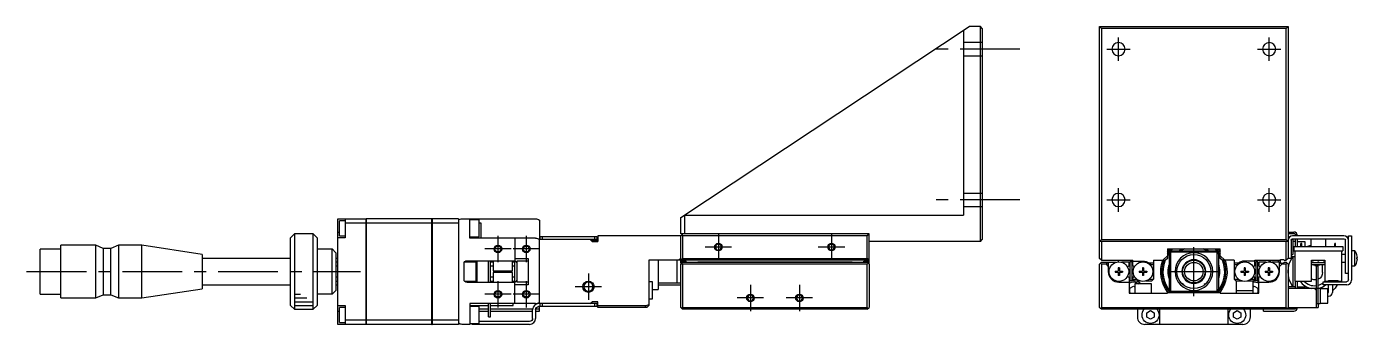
# Model space of a CAD drawing. Extents: x 0 to 726, y -8 to 652.
# Drawn here: x 373 to 726.1, y 291.2 to 370.2 of the extents above; entities that cross this region are included whole.
import ezdxf

# ---------------------------------------------------------------- set-up
doc = ezdxf.new("R2010")
doc.units = 0
doc.header["$LTSCALE"] = 0.5
doc.linetypes.add('CENTER', pattern=[50.8, 31.75, -6.35, 6.35, -6.35])
doc.linetypes.add('DASHED', pattern=[19.05, 12.7, -6.35])
for name, color, linetype in [('MSM_CENTER', 1, 'CENTER'), ('MSM_CONTINUOUS', 7, 'CONTINUOUS'), ('MSM_DASHED', 4, 'DASHED'), ('MSM_NARROW', 5, 'CONTINUOUS')]:
    doc.layers.add(name, color=color, linetype=linetype)

msp = doc.modelspace()

# ---------------------------------------------------------------- linework, layer by layer
at = {"layer": 'MSM_CENTER'}
for p, q in [((662.75, 361.09), (662.75, 367.29)), ((702.75, 361.09), (702.75, 367.29)), ((636.6, 364.19), (611.6, 364.19)), ((659.65, 364.19), (665.85, 364.19)), ((699.65, 364.19), (705.85, 364.19)), ((662.75, 321.09), (662.75, 327.29)), ((702.75, 321.09), (702.75, 327.29)), ((636.6, 324.19), (611.6, 324.19)), ((659.65, 324.19), (665.85, 324.19)), ((699.65, 324.19), (705.85, 324.19)), ((498.1, 314.69), (498.1, 307.69)), ((505.6, 314.69), (505.6, 307.69)), ((556.6, 315.19), (556.6, 308.19)), ((586.6, 315.19), (586.6, 308.19)), ((501.6, 311.19), (494.6, 311.19)), ((509.1, 311.19), (502.1, 311.19)), ((560.1, 311.69), (553.1, 311.69)), ((590.1, 311.69), (583.1, 311.69)), ((682.75, 298.69), (682.75, 311.69)), ((373.05, 305.19), (461.65, 305.19)), ((522.1, 304.69), (522.1, 297.69)), ((676.25, 305.19), (689.25, 305.19)), ((498.1, 302.69), (498.1, 295.69)), ((505.6, 302.69), (505.6, 295.69)), ((525.6, 301.19), (518.6, 301.19)), ((565.1, 301.69), (565.1, 294.69)), ((578.1, 301.69), (578.1, 294.69)), ((501.6, 299.19), (494.6, 299.19)), ((509.1, 299.19), (502.1, 299.19)), ((568.6, 298.19), (561.6, 298.19)), ((581.6, 298.19), (574.6, 298.19))]:
    msp.add_line(p, q, dxfattribs=at)
at = {"layer": 'MSM_CONTINUOUS'}
for p, q in [((546.6, 319.55), (623.1, 370.19)), ((621.6, 369.2), (621.6, 320.19)), ((626.1, 370.19), (623.1, 370.19)), ((626.6, 369.69), (626.1, 370.19)), ((626.1, 313.19), (626.1, 370.19)), ((626.6, 369.69), (626.6, 313.69)), ((657.75, 370.19), (707.75, 370.19)), ((658.25, 369.69), (657.75, 370.19)), ((657.75, 308.69), (657.75, 370.19)), ((658.25, 369.69), (658.25, 313.69)), ((707.25, 369.69), (658.25, 369.69)), ((707.25, 369.69), (707.75, 370.19)), ((707.25, 313.69), (707.25, 369.69)), ((707.75, 370.19), (707.75, 308.69)), ((455.6, 319.19), (463.1, 319.19)), ((455.6, 291.19), (455.6, 319.19)), ((456.1, 314.69), (456.1, 318.69)), ((457.6, 318.69), (456.1, 318.69)), ((457.6, 319.19), (457.6, 314.19)), ((463.1, 318.03), (457.6, 318.03)), ((463.1, 291.19), (463.1, 319.19)), ((463.1, 319.18), (463.11, 319.18)), ((463.1, 318.03), (463.11, 318.03)), ((463.11, 319.19), (463.11, 291.19)), ((480.6, 319.19), (463.11, 319.19)), ((480.6, 318.03), (463.11, 318.03)), ((480.6, 291.19), (480.6, 319.19)), ((480.6, 319.18), (480.61, 319.18)), ((480.6, 318.03), (480.61, 318.03)), ((480.61, 319.19), (480.61, 291.19)), ((487.6, 319.19), (480.61, 319.19)), ((487.6, 318.03), (480.61, 318.03)), ((487.6, 319.19), (487.6, 291.19)), ((488.6, 319.19), (508.1, 319.19)), ((490.6, 314.09), (490.6, 319.19)), ((493.1, 318.94), (490.6, 318.94)), ((493.1, 314.44), (493.1, 318.94)), ((493.1, 318.14), (493.6, 318.14)), ((493.6, 318.14), (493.6, 314.09)), ((509.1, 318.81), (509.1, 313.71)), ((546.6, 315.19), (546.6, 319.55)), ((547.55, 320.19), (621.6, 320.19)), ((547.6, 320.19), (547.6, 315.19)), ((444.1, 315.19), (443.1, 314.19)), ((444.1, 315.19), (444.1, 295.19)), ((449.1, 315.19), (444.1, 315.19)), ((449.1, 295.19), (449.1, 315.19)), ((450.1, 314.19), (449.1, 315.19)), ((455.6, 315.69), (456.1, 315.69)), ((456.1, 314.69), (457.6, 314.69)), ((490.6, 314.44), (493.1, 314.44)), ((509.3, 314.49), (524.3, 314.49)), ((509.3, 313.69), (509.3, 314.49)), ((509.8, 314.49), (509.8, 313.69)), ((523.8, 313.69), (523.8, 314.49)), ((524.3, 314.49), (524.3, 313.69)), ((524.6, 314.69), (524.6, 313.19)), ((546.6, 314.69), (524.6, 314.69)), ((547.1, 315.19), (546.6, 314.69)), ((596.6, 315.19), (546.6, 315.19)), ((546.6, 307.49), (546.6, 314.69)), ((546.85, 314.94), (547.1, 314.69)), ((596.1, 314.69), (547.1, 314.69)), ((547.1, 314.69), (547.1, 308.69)), ((596.6, 314.69), (596.1, 315.19)), ((596.1, 314.69), (596.35, 314.94)), ((596.1, 308.69), (596.1, 314.69)), ((596.6, 307.49), (596.6, 315.19)), ((707.75, 315.69), (709.25, 315.69)), ((709.55, 315.19), (707.75, 315.19)), ((722.55, 314.69), (708.95, 314.69)), ((709.75, 314.69), (709.75, 314.99)), ((723.75, 302.99), (723.75, 314.69)), ((723.75, 314.69), (724.55, 314.69)), ((724.55, 314.69), (724.55, 302.89)), ((376.6, 299.24), (376.6, 311.14)), ((382.1, 311.14), (376.6, 311.14)), ((391.4, 312.19), (382.1, 312.19)), ((382.1, 298.19), (382.1, 312.19)), ((393.4, 311.34), (391.4, 312.19)), ((391.4, 298.19), (391.4, 312.19)), ((395.4, 311.34), (393.4, 311.34)), ((393.4, 311.34), (393.4, 299.04)), ((397.4, 312.19), (395.4, 311.34)), ((395.4, 299.04), (395.4, 311.34)), ((403.6, 312.19), (397.4, 312.19)), ((397.4, 312.19), (397.4, 298.19)), ((419.6, 309.76), (403.6, 312.19)), ((403.6, 298.19), (403.6, 312.19)), ((443.1, 296.19), (443.1, 314.19)), ((450.1, 314.19), (450.1, 296.19)), ((450.1, 311.19), (454.1, 311.19)), ((455.1, 310.19), (454.1, 311.19)), ((454.1, 299.19), (454.1, 311.19)), ((457.6, 314.19), (455.6, 314.19)), ((508.1, 314.09), (490.6, 314.09)), ((502.6, 314.09), (502.6, 308.06)), ((509.1, 296.69), (509.1, 313.69)), ((524.3, 313.69), (509.1, 313.69)), ((523.1, 313.19), (522.6, 313.69)), ((524.6, 313.44), (522.85, 313.44)), ((523.1, 313.19), (524.6, 313.19)), ((626.1, 313.19), (596.6, 313.19)), ((626.1, 313.19), (626.6, 313.69)), ((657.75, 313.19), (658.25, 313.69)), ((707.75, 313.19), (657.75, 313.19)), ((658.25, 313.69), (707.25, 313.69)), ((658.25, 313.19), (658.25, 308.19)), ((675.75, 311.19), (689.75, 311.19)), ((675.75, 311.19), (675.75, 308.69)), ((689.75, 308.69), (689.75, 311.19)), ((707.75, 313.19), (707.25, 313.69)), ((707.25, 308.19), (707.25, 313.19)), ((708.55, 313.49), (708.55, 308.69)), ((709.05, 313.69), (708.6, 313.69)), ((708.95, 313.89), (722.55, 313.89)), ((709.05, 313.69), (709.05, 309.69)), ((709.75, 313.19), (709.05, 313.19)), ((709.25, 311.89), (722.25, 311.89)), ((709.25, 311.89), (709.25, 310.69)), ((709.75, 311.89), (709.75, 313.89)), ((710.25, 311.89), (710.25, 313.89)), ((712.25, 313.09), (710.25, 313.09)), ((711.12, 311.89), (711.12, 312.69)), ((711.37, 312.69), (711.12, 312.69)), ((711.37, 311.89), (711.37, 312.69)), ((712.25, 311.89), (712.25, 313.09)), ((713.75, 313.89), (713.75, 311.89)), ((717.75, 311.89), (717.75, 313.89)), ((720.12, 311.89), (720.12, 312.69)), ((720.37, 312.69), (720.12, 312.69)), ((720.37, 311.89), (720.37, 312.69)), ((722.25, 311.89), (722.25, 310.69)), ((722.95, 304.69), (722.95, 313.49)), ((419.6, 309.76), (419.6, 300.62)), ((443.1, 308.69), (419.6, 308.69)), ((455.1, 310.19), (455.1, 300.19)), ((455.6, 308.69), (455.1, 308.69)), ((455.6, 307.69), (455.1, 307.69)), ((489.1, 303.09), (489.1, 307.29)), ((492.3, 307.69), (489.2, 307.69)), ((489.9, 308.09), (502.3, 308.09)), ((492.3, 302.29), (492.3, 308.09)), ((492.5, 308.09), (492.5, 302.29)), ((495.6, 302.29), (495.6, 308.09)), ((496.1, 302.29), (496.1, 308.09)), ((496.8, 307.69), (496.1, 307.69)), ((496.8, 308.09), (496.8, 305.44)), ((502, 305.44), (502, 308.09)), ((502.5, 307.69), (502, 307.69)), ((502.1, 307.69), (502.1, 308.09)), ((502.5, 308.06), (502.5, 302.31)), ((502.5, 308.06), (502.59, 308.03)), ((502.6, 308.06), (502.5, 308.06)), ((502.6, 308.69), (506.1, 308.69)), ((503.1, 307.94), (503.1, 302.44)), ((506.1, 307.94), (503.1, 307.94)), ((506.1, 308.69), (506.1, 301.69)), ((538.1, 308.19), (538.1, 296.19)), ((596.6, 308.19), (538.1, 308.19)), ((540.6, 308.19), (540.6, 300.44)), ((545.6, 308.19), (545.6, 302.19)), ((546.6, 308.69), (546.1, 308.19)), ((547.1, 308.69), (546.6, 308.19)), ((546.6, 307.99), (548, 307.99)), ((547.1, 307.69), (546.6, 307.19)), ((546.7, 307.39), (546.6, 307.49)), ((546.6, 295.69), (546.6, 307.19)), ((546.7, 307.29), (546.7, 307.49)), ((547.1, 307.19), (546.85, 307.44)), ((547.7, 307.79), (547, 307.79)), ((547.1, 308.69), (596.1, 308.69)), ((547.1, 307.69), (596.1, 307.69)), ((547.1, 307.19), (547.1, 295.69)), ((596.1, 307.19), (547.1, 307.19)), ((548, 307.69), (548, 307.99)), ((551.1, 307.8), (592.1, 307.8)), ((551.1, 307.8), (551.1, 307.69)), ((592.1, 307.8), (592.1, 307.69)), ((596.6, 307.99), (595.2, 307.99)), ((595.2, 307.69), (595.2, 307.99)), ((596.2, 307.79), (595.5, 307.79)), ((596.6, 308.19), (596.1, 308.69)), ((596.6, 307.19), (596.1, 307.69)), ((596.35, 307.44), (596.1, 307.19)), ((596.1, 295.69), (596.1, 307.19)), ((596.5, 307.49), (596.5, 307.29)), ((596.6, 307.49), (596.5, 307.39)), ((596.6, 307.19), (596.6, 295.69)), ((658.25, 308.19), (657.75, 308.69)), ((658, 307.44), (657.75, 307.19)), ((657.75, 295.69), (657.75, 307.19)), ((658, 307.44), (658.25, 307.69)), ((658.25, 307.19), (658, 307.44)), ((658.25, 308.19), (666.55, 308.19)), ((658.25, 307.69), (662.13, 307.69)), ((658.25, 307.19), (658.25, 295.69)), ((659.45, 307.19), (658.25, 307.19)), ((660.05, 307.61), (659.45, 307.19)), ((659.45, 307.19), (660.05, 306.59)), ((660.05, 307.69), (660.05, 305.19)), ((662.75, 307.79), (662.75, 308.19)), ((665.55, 307.69), (663.56, 307.69)), ((665.55, 306.73), (665.55, 307.69)), ((665.75, 307.8), (665.75, 302.8)), ((666.35, 307.8), (665.75, 307.8)), ((666.35, 302.8), (666.35, 307.8)), ((666.55, 306.73), (666.55, 308.19)), ((666.55, 307.99), (669.25, 307.99)), ((670.84, 307.49), (672.05, 307.49)), ((672.05, 308.19), (672.05, 303.19)), ((672.05, 308.19), (675.25, 308.19)), ((674.54, 308.19), (675.75, 309.4)), ((675.75, 308.69), (675.25, 308.19)), ((676.25, 309.89), (676.55, 310.19)), ((676.25, 300.49), (676.25, 309.89)), ((676.75, 310.39), (676.55, 310.19)), ((676.55, 310.19), (676.55, 300.19)), ((676.75, 310.39), (677.05, 310.69)), ((688.75, 310.39), (676.75, 310.39)), ((677.05, 310.69), (688.45, 310.69)), ((688.45, 310.69), (688.75, 310.39)), ((688.95, 310.19), (688.75, 310.39)), ((688.95, 310.19), (689.25, 309.89)), ((688.95, 300.19), (688.95, 310.19)), ((689.25, 309.89), (689.25, 300.49)), ((689.75, 309.4), (690.95, 308.19)), ((690.25, 308.19), (689.75, 308.69)), ((693.45, 308.19), (690.25, 308.19)), ((693.45, 308.19), (693.45, 303.19)), ((693.45, 307.49), (694.65, 307.49)), ((698.95, 307.99), (696.25, 307.99)), ((698.95, 306.73), (698.95, 308.19)), ((698.95, 308.19), (705.49, 308.19)), ((699.75, 307.8), (699.15, 307.8)), ((699.15, 307.8), (699.15, 302.8)), ((699.75, 302.8), (699.75, 307.8)), ((699.95, 307.69), (699.95, 306.73)), ((701.93, 307.69), (699.95, 307.69)), ((702.75, 307.79), (702.75, 308.19)), ((702.95, 308.19), (702.95, 307.77)), ((705.49, 307.69), (703.36, 307.69)), ((705.15, 308.19), (705.15, 307.69)), ((705.45, 305.19), (705.45, 307.69)), ((706.05, 307.19), (705.45, 307.61)), ((705.45, 306.59), (706.05, 307.19)), ((705.65, 308.31), (705.65, 307.57)), ((707.25, 307.19), (706.05, 307.19)), ((706.81, 308.19), (707.25, 308.19)), ((706.81, 307.69), (707.25, 307.69)), ((707.75, 308.69), (707.25, 308.19)), ((707.25, 307.69), (707.5, 307.44)), ((707.5, 307.44), (707.25, 307.19)), ((707.25, 295.69), (707.25, 307.19)), ((707.75, 307.19), (707.5, 307.44)), ((708.55, 308.69), (707.75, 308.69)), ((707.75, 307.19), (707.75, 295.69)), ((708.55, 309.69), (709.05, 309.69)), ((708.55, 309.19), (709.5, 309.19)), ((709, 309.19), (709, 301.19)), ((709.25, 310.69), (722.25, 310.69)), ((709.5, 310.69), (709.5, 302.69)), ((714, 302.69), (714, 308.19)), ((714, 308.19), (717.5, 308.19)), ((717.5, 307.49), (714, 307.49)), ((717.5, 308.19), (717.5, 302.69)), ((722, 302.69), (722, 310.69)), ((722.95, 309.69), (722, 309.69)), ((722, 307.69), (722.95, 307.69)), ((725.44, 310.69), (724.55, 310.69)), ((725.44, 306.69), (725.44, 310.69)), ((726, 309.62), (726, 309.64)), ((726, 308.49), (726, 308.89)), ((726, 308.89), (726.13, 308.89)), ((726.13, 308.49), (726, 308.49)), ((726, 307.74), (726, 307.76)), ((455.1, 306.69), (455.6, 306.69)), ((455.6, 303.69), (455.1, 303.69)), ((496.1, 306.69), (496.8, 306.69)), ((496.8, 303.69), (496.1, 303.69)), ((496.8, 305.44), (502, 305.44)), ((502, 304.94), (496.8, 304.94)), ((496.8, 304.94), (496.8, 302.29)), ((502, 306.69), (502.5, 306.69)), ((502, 302.29), (502, 304.94)), ((502.5, 303.69), (502, 303.69)), ((661.85, 305.33), (661.85, 305.04)), ((661.85, 305.33), (662.64, 305.33)), ((661.85, 305.04), (662.64, 305.04)), ((662.38, 305.33), (662.38, 305.04)), ((662.99, 306.19), (662.7, 306.19)), ((662.7, 306.19), (662.7, 305.39)), ((662.7, 305.66), (662.99, 305.66)), ((662.7, 304.98), (662.7, 304.19)), ((662.7, 304.72), (662.99, 304.72)), ((662.99, 304.19), (662.7, 304.19)), ((662.99, 306.19), (662.99, 305.39)), ((662.99, 304.98), (662.99, 304.19)), ((663.05, 305.33), (663.85, 305.33)), ((663.05, 305.04), (663.85, 305.04)), ((663.32, 305.04), (663.32, 305.33)), ((663.85, 305.33), (663.85, 305.04)), ((665.25, 306.56), (665.55, 306.73)), ((665.55, 303.64), (665.25, 303.81)), ((666.84, 306.56), (666.55, 306.73)), ((666.55, 303.64), (666.84, 303.81)), ((668.25, 305.33), (668.25, 305.04)), ((668.25, 305.33), (669.04, 305.33)), ((668.25, 305.04), (669.04, 305.04)), ((668.78, 305.33), (668.78, 305.04)), ((669.39, 306.19), (669.1, 306.19)), ((669.1, 306.19), (669.1, 305.39)), ((669.1, 305.66), (669.39, 305.66)), ((669.1, 304.98), (669.1, 304.19)), ((669.1, 304.72), (669.39, 304.72)), ((669.39, 304.19), (669.1, 304.19)), ((669.39, 306.19), (669.39, 305.39)), ((669.39, 304.98), (669.39, 304.19)), ((669.45, 305.33), (670.25, 305.33)), ((669.45, 305.04), (670.25, 305.04)), ((669.72, 305.04), (669.72, 305.33)), ((670.25, 305.33), (670.25, 305.04)), ((672.05, 306.99), (671.39, 306.99)), ((679.88, 306.5), (679.95, 306.56)), ((679.95, 303.81), (679.88, 303.88)), ((679.95, 306.63), (679.95, 306.56)), ((679.95, 303.81), (679.95, 303.75)), ((694.1, 306.99), (693.45, 306.99)), ((695.25, 305.33), (696.04, 305.33)), ((695.25, 305.33), (695.25, 305.04)), ((695.25, 305.04), (696.04, 305.04)), ((695.78, 305.33), (695.78, 305.04)), ((696.39, 306.19), (696.1, 306.19)), ((696.1, 306.19), (696.1, 305.39)), ((696.1, 305.66), (696.39, 305.66)), ((696.1, 304.98), (696.1, 304.19)), ((696.1, 304.72), (696.39, 304.72)), ((696.39, 304.19), (696.1, 304.19)), ((696.39, 306.19), (696.39, 305.39)), ((696.39, 304.98), (696.39, 304.19)), ((696.45, 305.33), (697.25, 305.33)), ((696.45, 305.04), (697.25, 305.04)), ((696.72, 305.04), (696.72, 305.33)), ((697.25, 305.33), (697.25, 305.04)), ((698.95, 306.73), (698.65, 306.56)), ((698.65, 303.81), (698.95, 303.64)), ((699.95, 306.73), (700.24, 306.56)), ((700.24, 303.81), (699.95, 303.64)), ((701.65, 305.33), (701.65, 305.04)), ((701.65, 305.33), (702.44, 305.33)), ((701.65, 305.04), (702.44, 305.04)), ((702.18, 305.33), (702.18, 305.04)), ((702.5, 306.19), (702.5, 305.39)), ((702.79, 306.19), (702.5, 306.19)), ((702.5, 305.66), (702.79, 305.66)), ((702.5, 304.98), (702.5, 304.19)), ((702.5, 304.72), (702.79, 304.72)), ((702.79, 304.19), (702.5, 304.19)), ((702.79, 306.19), (702.79, 305.39)), ((702.79, 304.98), (702.79, 304.19)), ((702.85, 305.33), (703.65, 305.33)), ((702.85, 305.04), (703.65, 305.04)), ((703.12, 305.04), (703.12, 305.33)), ((703.65, 305.33), (703.65, 305.04)), ((717.5, 306.99), (714, 306.99)), ((714.88, 306.84), (715.75, 306.84)), ((715.25, 295.69), (715.25, 306.69)), ((715.25, 306.69), (715.75, 306.69)), ((715.75, 296.69), (715.75, 306.69)), ((716.88, 304.98), (716.88, 306.99)), ((723.75, 304.69), (722.95, 304.69)), ((724.55, 306.69), (725.44, 306.69)), ((403.6, 298.19), (419.6, 300.62)), ((419.6, 301.69), (443.1, 301.69)), ((454.1, 299.19), (455.1, 300.19)), ((455.1, 302.69), (455.6, 302.69)), ((455.1, 301.69), (455.6, 301.69)), ((489.2, 302.69), (492.3, 302.69)), ((502.3, 302.29), (489.9, 302.29)), ((496.1, 302.69), (496.8, 302.69)), ((502, 302.69), (502.5, 302.69)), ((502.1, 302.29), (502.1, 302.69)), ((502.58, 302.34), (502.5, 302.32)), ((502.6, 302.32), (502.5, 302.32)), ((502.6, 296.69), (502.6, 302.32)), ((506.1, 301.69), (502.6, 301.69)), ((503.1, 302.44), (506.1, 302.44)), ((539.1, 302.44), (538.1, 302.44)), ((539.1, 297.94), (539.1, 302.44)), ((539.1, 300.44), (540.6, 300.44)), ((540.6, 302.19), (546.6, 302.19)), ((540.6, 301.69), (546.6, 301.69)), ((662.85, 302.39), (665.55, 302.39)), ((665.55, 303.64), (665.55, 299.49)), ((665.75, 302.8), (666.35, 302.8)), ((665.75, 300.77), (666.75, 301.34)), ((665.75, 299.61), (665.75, 300.77)), ((666.55, 303.19), (666.55, 303.64)), ((667.05, 302.69), (666.55, 303.19)), ((666.55, 303.19), (667.59, 303.19)), ((666.75, 301.34), (667.05, 301.17)), ((668.53, 302.69), (667.05, 302.69)), ((671.55, 301.99), (667.05, 301.99)), ((667.05, 301.99), (667.05, 299.49)), ((671.55, 302.69), (669.96, 302.69)), ((670.91, 303.19), (672.05, 303.19)), ((672.05, 303.19), (671.55, 302.69)), ((671.55, 299.49), (671.55, 301.99)), ((676.55, 300.19), (676.25, 300.49)), ((676.55, 300.19), (676.75, 299.99)), ((679.58, 301.99), (679.77, 301.99)), ((680, 301.76), (679.77, 301.99)), ((680, 301.76), (679.83, 301.76)), ((680, 301.63), (680, 301.76)), ((680, 301.63), (680, 301.63)), ((685.72, 301.99), (685.5, 301.76)), ((685.67, 301.76), (685.5, 301.76)), ((685.5, 301.76), (685.5, 301.63)), ((685.72, 301.99), (685.91, 301.99)), ((688.75, 299.99), (688.95, 300.19)), ((689.25, 300.49), (688.95, 300.19)), ((693.95, 302.69), (693.45, 303.19)), ((693.45, 303.19), (694.59, 303.19)), ((693.95, 302.69), (693.95, 299.49)), ((695.53, 302.69), (693.95, 302.69)), ((693.95, 300.19), (698.45, 300.19)), ((698.45, 302.69), (696.96, 302.69)), ((697.91, 303.19), (698.95, 303.19)), ((698.95, 303.19), (698.45, 302.69)), ((698.45, 299.49), (698.45, 302.69)), ((698.45, 301.17), (698.75, 301.34)), ((698.75, 301.34), (699.75, 300.77)), ((698.95, 303.19), (698.95, 303.64)), ((699.15, 302.8), (699.75, 302.8)), ((699.75, 300.77), (699.75, 299.61)), ((699.95, 299.49), (699.95, 303.64)), ((699.95, 302.39), (702.65, 302.39)), ((709.75, 301.19), (707.75, 301.19)), ((716.25, 300.69), (707.75, 300.69)), ((709.5, 302.69), (714, 302.69)), ((709.75, 300.69), (709.75, 302.69)), ((710.25, 300.69), (710.25, 302.69)), ((712.25, 301.09), (710.25, 301.09)), ((712.25, 300.69), (712.25, 301.09)), ((714.75, 300.69), (715.25, 300.19)), ((716.25, 300.69), (716.25, 296.69)), ((718.25, 300.59), (716.25, 300.59)), ((717.05, 302.49), (723.25, 302.49)), ((717.05, 301.69), (717.05, 302.49)), ((723.35, 301.69), (717.05, 301.69)), ((717.5, 302.69), (718.5, 302.69)), ((718.25, 296.79), (718.25, 300.59)), ((718.5, 302.49), (718.5, 302.79)), ((718.5, 302.79), (721, 302.79)), ((718.5, 299.69), (718.5, 301.69)), ((719.3, 302.79), (719.3, 302.69)), ((719.3, 302.69), (720.2, 302.69)), ((719.5, 302.69), (719.5, 302.49)), ((719.5, 301.69), (719.5, 299.69)), ((719.67, 302.79), (719.67, 302.69)), ((719.82, 302.79), (719.82, 302.69)), ((720.2, 302.79), (720.2, 302.69)), ((721, 302.69), (721, 302.79)), ((721, 302.69), (722, 302.69)), ((376.6, 299.24), (382.1, 299.24)), ((382.1, 298.19), (391.4, 298.19)), ((391.4, 298.19), (393.4, 299.04)), ((393.4, 299.04), (395.4, 299.04)), ((395.4, 299.04), (397.4, 298.19)), ((397.4, 298.19), (403.6, 298.19)), ((454.1, 299.19), (450.1, 299.19)), ((508.1, 296.69), (490.6, 296.69)), ((490.6, 296.69), (490.6, 291.19)), ((495.6, 293.19), (495.6, 296.69)), ((496.1, 293.19), (496.1, 296.69)), ((502.1, 296.19), (502.1, 296.69)), ((524.3, 296.69), (508.9, 296.69)), ((509.3, 295.89), (509.3, 296.69)), ((509.8, 296.69), (509.8, 295.89)), ((522.6, 296.69), (523.1, 297.19)), ((524.6, 297.19), (523.1, 297.19)), ((523.8, 295.89), (523.8, 296.69)), ((524.3, 296.69), (524.3, 295.89)), ((524.6, 295.69), (524.6, 297.19)), ((538.1, 297.94), (539.1, 297.94)), ((665.55, 299.49), (675.75, 299.49)), ((665.96, 299.49), (665.75, 299.61)), ((675.75, 299.69), (689.75, 299.69)), ((675.75, 299.49), (675.75, 299.69)), ((677.05, 299.69), (676.75, 299.99)), ((676.75, 299.99), (688.75, 299.99)), ((688.75, 299.99), (688.45, 299.69)), ((689.75, 299.69), (689.75, 299.49)), ((689.75, 299.49), (699.95, 299.49)), ((699.75, 299.61), (699.53, 299.49)), ((715.25, 296.69), (716.25, 296.69)), ((715.75, 296.69), (715.75, 295.69)), ((716.25, 296.79), (718.25, 296.79)), ((718.25, 299.69), (718.5, 299.69)), ((718.25, 298.69), (718.5, 298.69)), ((443.1, 296.19), (444.1, 295.19)), ((444.1, 295.19), (449.1, 295.19)), ((449.1, 295.19), (450.1, 296.19)), ((455.6, 296.19), (457.6, 296.19)), ((455.6, 294.69), (456.1, 294.69)), ((456.1, 291.69), (456.1, 295.69)), ((457.6, 295.69), (456.1, 295.69)), ((457.6, 296.19), (457.6, 291.19)), ((490.6, 296.19), (495.6, 296.19)), ((493.1, 295.94), (490.6, 295.94)), ((493.1, 291.44), (493.1, 295.94)), ((495.6, 295.19), (493.1, 295.19)), ((493.1, 294.69), (495.6, 294.69)), ((495.6, 293.19), (496.1, 293.19)), ((496.1, 296.19), (502.1, 296.19)), ((507.3, 295.19), (496.1, 295.19)), ((496.1, 294.69), (507.3, 294.69)), ((507.3, 292.79), (507.3, 295.09)), ((509.1, 295.19), (508.1, 295.19)), ((508.1, 295.09), (508.1, 292.79)), ((508.1, 294.69), (509.1, 294.69)), ((524.3, 295.89), (508.9, 295.89)), ((509.1, 294.69), (509.1, 295.89)), ((524.6, 296.19), (537.48, 296.19)), ((537.6, 295.69), (524.6, 295.69)), ((536.98, 295.69), (537.48, 296.19)), ((537.48, 296.19), (538.1, 296.5)), ((538.1, 296.19), (537.6, 295.69)), ((546.6, 295.69), (547.1, 295.19)), ((546.85, 295.44), (547.1, 295.69)), ((547.1, 295.69), (596.1, 295.69)), ((596.1, 295.19), (547.1, 295.19)), ((596.1, 295.69), (596.35, 295.44)), ((596.1, 295.19), (596.6, 295.69)), ((657.75, 295.69), (658, 295.44)), ((658, 295.44), (658.25, 295.69)), ((658.25, 295.19), (658, 295.44)), ((658.25, 295.69), (707.25, 295.69)), ((707.25, 295.19), (658.25, 295.19)), ((667.75, 295.19), (667.75, 293.19)), ((670.25, 294.27), (671.25, 294.84)), ((670.25, 293.11), (670.25, 294.27)), ((671.25, 292.53), (670.25, 293.11)), ((671.25, 294.84), (672.25, 294.27)), ((672.25, 293.11), (671.25, 292.53)), ((672.25, 294.27), (672.25, 293.11)), ((673.75, 291.19), (673.75, 295.19)), ((691.75, 295.19), (691.75, 291.19)), ((693.25, 294.27), (694.25, 294.84)), ((693.25, 293.11), (693.25, 294.27)), ((694.25, 292.53), (693.25, 293.11)), ((694.25, 294.84), (695.25, 294.27)), ((695.25, 293.11), (694.25, 292.53)), ((695.25, 294.27), (695.25, 293.11)), ((697.75, 293.19), (697.75, 295.19)), ((701.25, 294.69), (701.25, 295.19)), ((701.25, 294.69), (709.25, 294.69)), ((707.25, 295.69), (707.5, 295.44)), ((707.5, 295.44), (707.25, 295.19)), ((709.55, 295.19), (707.25, 295.19)), ((707.5, 295.44), (707.75, 295.69)), ((707.75, 295.69), (715.75, 295.69)), ((709.75, 295.39), (709.75, 295.69)), ((463.1, 291.19), (455.6, 291.19)), ((456.1, 291.69), (457.6, 291.69)), ((463.1, 292.34), (457.6, 292.34)), ((463.1, 292.35), (463.11, 292.35)), ((463.1, 291.2), (463.11, 291.2)), ((480.6, 292.34), (463.11, 292.34)), ((480.6, 291.19), (463.11, 291.19)), ((480.6, 292.35), (480.61, 292.35)), ((480.6, 291.2), (480.61, 291.2)), ((487.6, 292.34), (480.61, 292.34)), ((487.6, 291.19), (480.61, 291.19)), ((490.6, 291.19), (488.6, 291.19)), ((490.6, 291.44), (493.1, 291.44)), ((491.3, 291.19), (491.3, 291.44)), ((506.5, 291.19), (491.3, 291.19)), ((491.8, 291.44), (491.8, 291.19)), ((506.5, 291.99), (493.1, 291.99)), ((673.75, 291.19), (669.75, 291.19)), ((691.75, 291.19), (673.75, 291.19)), ((695.75, 291.19), (691.75, 291.19))]:
    msp.add_line(p, q, dxfattribs=at)
at = {"layer": 'MSM_CONTINUOUS', "extrusion": (0, 0, -1)}
for p, q in [((502.59, 308.03), (502.6, 308.03)), ((502.6, 308.03), (502.62, 308.02)), ((502.62, 308.02), (502.65, 308.01)), ((502.65, 308.01), (502.68, 307.99)), ((502.68, 307.99), (502.71, 307.98)), ((502.71, 307.98), (502.73, 307.96)), ((502.73, 307.96), (502.76, 307.94)), ((502.76, 307.94), (502.8, 307.91)), ((502.8, 307.91), (502.83, 307.89)), ((502.83, 307.89), (502.85, 307.86)), ((502.85, 307.86), (502.89, 307.83)), ((502.89, 307.83), (502.92, 307.79)), ((502.92, 307.79), (502.95, 307.74)), ((502.95, 307.74), (502.98, 307.7)), ((502.98, 307.7), (503.01, 307.66)), ((503.01, 307.66), (503.03, 307.61)), ((503.03, 307.61), (503.05, 307.56)), ((503.05, 307.56), (503.07, 307.51)), ((503.07, 307.51), (503.08, 307.46)), ((503.08, 307.46), (503.09, 307.42)), ((503.09, 307.42), (503.09, 307.37)), ((503.09, 307.37), (503.09, 307.33)), ((503.09, 307.33), (503.1, 307.29)), ((502.6, 302.35), (502.58, 302.34)), ((502.63, 302.36), (502.6, 302.35)), ((502.65, 302.37), (502.63, 302.36)), ((502.69, 302.39), (502.65, 302.37)), ((502.73, 302.42), (502.69, 302.39)), ((502.76, 302.44), (502.73, 302.42)), ((502.79, 302.46), (502.76, 302.44)), ((502.82, 302.49), (502.79, 302.46)), ((502.85, 302.51), (502.82, 302.49)), ((502.88, 302.54), (502.85, 302.51)), ((502.91, 302.57), (502.88, 302.54)), ((502.93, 302.61), (502.91, 302.57)), ((502.96, 302.64), (502.93, 302.61)), ((502.99, 302.69), (502.96, 302.64)), ((503.01, 302.73), (502.99, 302.69)), ((503.04, 302.78), (503.01, 302.73)), ((503.05, 302.83), (503.04, 302.78)), ((503.07, 302.88), (503.05, 302.83)), ((503.08, 302.93), (503.07, 302.88)), ((503.09, 302.98), (503.08, 302.93)), ((503.1, 303.09), (503.09, 303.04)), ((503.09, 303.04), (503.09, 302.98))]:
    msp.add_line(p, q, dxfattribs=at)
for centre, radius in [((-662.75, 364.19), 1.75), ((-702.75, 364.19), 1.75), ((-662.75, 324.19), 1.75), ((-702.75, 324.19), 1.75), ((-556.6, 311.69), 0.783), ((-586.6, 311.69), 0.783), ((-682.75, 305.19), 5), ((-682.75, 305.19), 3.15), ((-522.1, 301.19), 1.23), ((-565.1, 298.19), 0.783), ((-578.1, 298.19), 0.783)]:
    msp.add_circle(centre, radius, dxfattribs=at)
at = {"layer": 'MSM_CONTINUOUS'}
for centre, radius in [((498.1, 311.19), 0.783), ((505.6, 311.19), 0.783), ((662.85, 305.19), 2.6), ((669.25, 305.19), 2.6), ((682.75, 305.19), 4.5), ((682.75, 305.19), 3), ((696.25, 305.19), 2.6), ((702.65, 305.19), 2.6), ((498.1, 299.19), 0.783), ((505.6, 299.19), 0.783)]:
    msp.add_circle(centre, radius, dxfattribs=at)
at = {"layer": 'MSM_CONTINUOUS', "extrusion": (0, 0, -1)}
for centre, radius, start, end in [((-488.6, 317.69), 1.5, 48.1897, 90), ((-508.1, 317.69), 1.5, 90, 131.8103), ((-709.55, 314.99), 0.2, 90, 180), ((-508.1, 312.59), 1.5, 90, 131.8103), ((-682.75, 305.19), 8.5, 34.5603, 44.9009), ((-682.75, 305.19), 9, 38.9424, 41.8103), ((-682.75, 305.19), 8.8, 37.3018, 42.9859), ((-682.75, 305.19), 6.8, 53.9811, 61.9275), ((-682.75, 305.19), 6.8, 118.0725, 126.0189), ((-682.75, 305.19), 8.5, 135.0991, 145.4397), ((-682.75, 305.19), 8.8, 137.0141, 142.6982), ((-682.75, 305.19), 9, 138.1897, 141.0576), ((-708.95, 313.49), 0.4, 0, 90), ((-714.75, 305.19), 7, 73.165, 81.7868), ((-722.55, 313.49), 0.4, 90, 180), ((-489.9, 307.29), 0.8, 0, 90), ((-502.3, 307.29), 0.8, 90, 105.1266), ((-669.25, 305.19), 2.8, 90, 124.7719), ((-682.75, 305.19), 8.8, 321.3178, 19.9323), ((-682.75, 305.19), 6.8, 342.9174, 17.0826), ((-682.75, 305.19), 6.8, 162.9174, 197.0826), ((-682.75, 305.19), 8.8, 160.0677, 218.6822), ((-706.15, 307.44), 1, 48.5904, 131.4096), ((-714.75, 305.19), 7, 325.1501, 34.8499), ((-662.64, 305.39), 0.06, 180, 270), ((-662.64, 304.98), 0.06, 90, 180), ((-663.05, 305.39), 0.06, 270, 0), ((-663.05, 304.98), 0.06, 0, 90), ((-669.04, 305.39), 0.06, 180, 270), ((-669.04, 304.98), 0.06, 90, 180), ((-669.45, 305.39), 0.06, 270, 0), ((-669.45, 304.98), 0.06, 0, 90), ((-696.04, 305.39), 0.06, 180, 270), ((-696.04, 304.98), 0.06, 90, 180), ((-696.45, 305.39), 0.06, 270, 0), ((-696.45, 304.98), 0.06, 0, 90), ((-699.45, 305.19), 1.59, 120, 126.1972), ((-699.45, 305.19), 1.59, 233.8028, 240), ((-702.44, 305.39), 0.06, 180, 270), ((-702.44, 304.98), 0.06, 90, 180), ((-702.85, 305.39), 0.06, 270, 0), ((-702.85, 304.98), 0.06, 0, 90), ((-714.88, 308.84), 2, 270, 292.3316), ((-715.75, 308.84), 2, 247.6684, 292.3316), ((-714.88, 304.98), 2, 180, 244.2706), ((-489.9, 303.09), 0.8, 270, 0), ((-502.3, 303.09), 0.8, 254.8734, 270), ((-666.75, 300.19), 2.25, 57.769, 126.8699), ((-698.75, 300.19), 2.25, 82.3377, 122.231), ((-714.88, 304.98), 2, 259.3901, 296.16), ((-714.75, 305.19), 7, 210, 227.2679), ((-714.75, 305.19), 7, 200.9248, 202.6881), ((-723.25, 302.99), 0.5, 180, 270), ((-508.9, 295.09), 0.8, 0, 90), ((-671.25, 293.69), 2.25, 138.1897, 41.8103), ((-694.25, 293.69), 2.25, 138.1897, 41.8103), ((-709.55, 295.39), 0.2, 180, 270), ((-488.6, 292.69), 1.5, 270, 311.8103), ((-506.5, 292.79), 0.8, 180, 270)]:
    msp.add_arc(centre, radius, start, end, dxfattribs=at)
at = {"layer": 'MSM_CONTINUOUS'}
for centre, radius, start, end in [((708.95, 313.49), 1.2, 90, 180), ((709.25, 314.69), 1, 0, 90), ((722.55, 313.49), 1.2, 0, 90), ((682.75, 305.19), 8.2, 132.9703, 148.6119), ((682.75, 305.19), 6.5, 112.6199, 122.2042), ((682.75, 305.19), 6.5, 57.7958, 67.3801), ((682.75, 305.19), 8.2, 31.3881, 47.0297), ((547, 307.49), 0.3, 90, 180), ((547.7, 307.49), 0.3, 41.8103, 90), ((595.5, 307.49), 0.3, 90, 138.1897), ((596.2, 307.49), 0.3, 0, 90), ((669.25, 305.19), 2.8, 40.0052, 55.2281), ((682.75, 305.19), 8.5, 159.3327, 220.3202), ((682.75, 305.19), 8.2, 158.5399, 222.1236), ((682.75, 305.19), 8.2, 317.8764, 21.4601), ((682.75, 305.19), 8.5, 319.6798, 20.6673), ((696.25, 305.19), 2.8, 90, 139.9948), ((706.15, 308.44), 1, 228.5904, 311.4096), ((714.25, 308.29), 0.25, 203.5782, 336.4218), ((715.75, 308.29), 0.25, 203.5782, 336.4218), ((717.25, 308.29), 0.25, 203.5782, 336.4218), ((722.95, 308.69), 3.2, 17.27, 38.6822), ((722.95, 308.69), 3.2, 321.3178, 342.73), ((722.95, 308.69), 3.19, 3.5904, 16.9053), ((722.95, 308.69), 3.19, 343.0947, 356.4096), ((662.85, 305.19), 2.8, 180, 270), ((666.05, 305.3), 1.59, 235.7956, 259.1069), ((666.05, 305.3), 1.59, 100.8931, 108.3584), ((666.05, 305.3), 1.59, 71.6416, 79.1069), ((666.05, 305.3), 1.59, 280.8931, 304.2044), ((666.05, 305.19), 1.59, 53.8028, 60), ((666.05, 305.19), 1.59, 300, 306.1972), ((699.45, 305.3), 1.59, 235.7956, 259.1069), ((699.45, 305.3), 1.59, 100.8931, 108.3584), ((699.45, 305.3), 1.59, 71.6416, 79.1069), ((699.45, 305.3), 1.59, 280.8931, 304.2044), ((702.65, 305.19), 2.8, 270, 0), ((666.75, 300.19), 2.6, 85.4034, 117.4864), ((666.75, 300.19), 2.6, 43.8131, 74.0576), ((698.75, 300.19), 2.6, 62.5136, 94.5966), ((714.75, 305.19), 4.57, 213.1646, 259.9589), ((714.75, 305.19), 3.75, 221.8103, 277.6623), ((714.75, 305.19), 3.75, 285.466, 307.8309), ((714.75, 305.19), 4.57, 282.6397, 310.016), ((714.75, 305.19), 3.75, 313.9455, 318.1897), ((714.75, 305.19), 4.57, 323.7855, 325.1418), ((723.35, 302.89), 1.2, 270, 0), ((508.9, 295.09), 1.6, 90, 180), ((508.1, 298.19), 1.5, 270, 311.8103), ((718.5, 299.69), 1, 270, 0), ((669.75, 293.19), 2, 180, 270), ((695.75, 293.19), 2, 270, 0), ((709.25, 295.69), 1, 270, 0), ((506.5, 292.79), 1.6, 270, 0)]:
    msp.add_arc(centre, radius, start, end, dxfattribs=at)
at = {"layer": 'MSM_DASHED'}
for p, q in [((626.6, 365.94), (621.6, 365.94)), ((621.6, 362.44), (626.6, 362.44)), ((626.6, 325.94), (621.6, 325.94)), ((621.6, 322.44), (626.6, 322.44))]:
    msp.add_line(p, q, dxfattribs=at)
at = {"layer": 'MSM_NARROW'}
for p, q in [((680, 301.63), (680, 301.63)), ((444.1, 299.19), (445.7, 299.19)), ((444.1, 298.19), (447.4, 298.19)), ((444.1, 297.19), (449.1, 297.19)), ((444.1, 296.19), (449.1, 296.19))]:
    msp.add_line(p, q, dxfattribs=at)
for centre, radius in [((498.1, 311.19), 1), ((505.6, 311.19), 1), ((556.6, 311.69), 1), ((586.6, 311.69), 1), ((682.75, 305.19), 2.46), ((498.1, 299.19), 1), ((505.6, 299.19), 1), ((522.1, 301.19), 1.5), ((565.1, 298.19), 1), ((578.1, 298.19), 1)]:
    msp.add_circle(centre, radius, dxfattribs=at)

doc.saveas('drawing.dxf')
